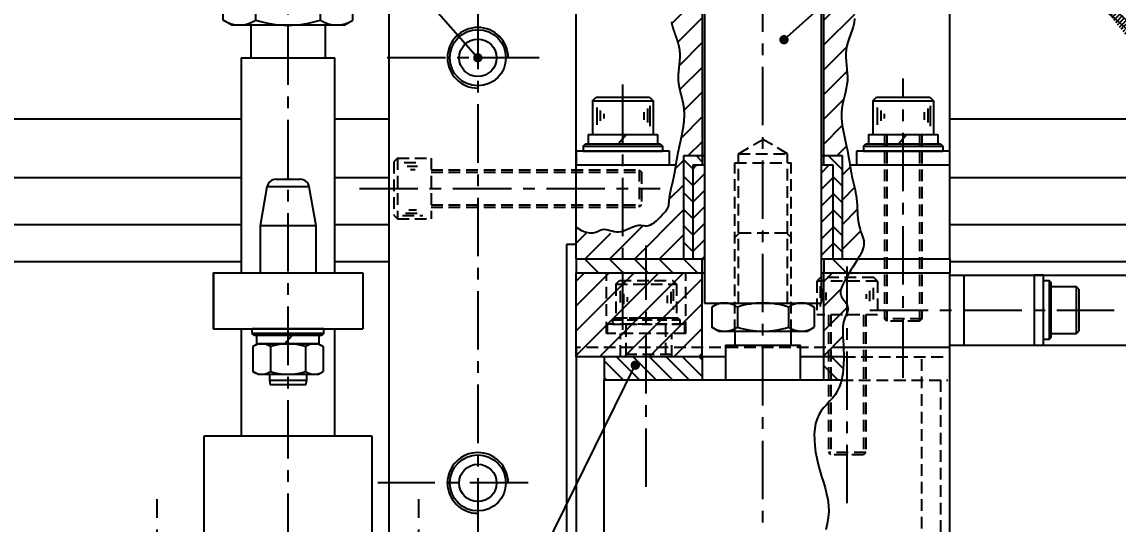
# Model space of a CAD drawing. Extents: x 0 to 2303, y 0 to 1485.
# Drawn here: x 219.6 to 454.1, y 689.4 to 796.9 of the extents above; entities that cross this region are included whole.
import ezdxf

# ---------------------------------------------------------------- set-up
doc = ezdxf.new("R2010")
doc.units = 0
doc.header["$LTSCALE"] = 10
doc.header["$MEASUREMENT"] = 0
doc.linetypes.add('CENTER', pattern=[2, 1.25, -0.25, 0.25, -0.25])
doc.linetypes.add('HIDDEN', pattern=[0.375, 0.25, -0.125])
doc.layers.get('0').update_dxf_attribs({"linetype": 'CONTINUOUS'})
doc.layers.get('DEFPOINTS').update_dxf_attribs({"linetype": 'CONTINUOUS'})
for name, color, linetype in [('CL', 1, 'CENTER'), ('CO', 3, 'CONTINUOUS'), ('CUPLA A SOLDAR', 5, 'CONTINUOUS'), ('FI', 1, 'CONTINUOUS'), ('OC', 1, 'HIDDEN'), ('POS', 3, 'CONTINUOUS'), ('RY', 5, 'CONTINUOUS')]:
    doc.layers.add(name, color=color, linetype=linetype)
doc.styles.add('ROMANS', font='ROMANS.SHX')
doc.dimstyles.new('2CON5', dxfattribs={"dimscale": 2.5, "dimtxt": 2.3, "dimasz": 2, "dimexe": 0.5, "dimexo": 0.0625, "dimgap": 0.5, "dimtad": 1, "dimdec": 4, "dimdsep": 46, "dimtxsty": 'ROMANS', "dimcen": -2, "dimclrt": 7, "dimadec": 0, "dimazin": 0, "dimtfac": 0.869565, "dimtdec": 4, "dimtmove": 0, "dimatfit": 3, "dimfxl": 1, "dimtolj": 1, "dimarcsym": 0})
pattern_1 = [(45, (-8760.4505, -950.874), (-2.6516504, 2.6516504), [])]

# ---------------------------------------------------------------- blocks, each defined once
blk = doc.blocks.new('08934L')
for p, q in [((-6.5, 6.5), (-7.51, 5.92)), ((-7.51, 5.92), (-7.51, 0.58)), ((-6.5, 6.5), (-3.75, 6.5)), ((-3.75, 6.5), (3.75, 6.5)), ((-3.75, 5.92), (-3.75, 0.58)), ((3.75, 6.5), (6.5, 6.5)), ((3.75, 5.92), (3.75, 0.58)), ((6.5, 6.5), (7.51, 5.92)), ((7.51, 5.92), (7.51, 0.58)), ((-6.5, 0), (-7.51, 0.58)), ((-6.5, 0), (-3.75, 0)), ((-3.75, 0), (3.75, 0)), ((3.75, 0), (6.5, 0)), ((6.5, 0), (7.51, 0.58))]:
    blk.add_line(p, q)
for centre, radius, start, end in [((-5.63, 3.18), 3.32, 55.6158, 124.3842), ((0, -5.92), 12.42, 72.412, 107.588), ((5.63, 3.18), 3.32, 55.6158, 124.3842), ((-5.63, 3.32), 3.32, 235.6158, 304.3842), ((0, 12.42), 12.42, 252.412, 287.588), ((5.63, 3.32), 3.32, 235.6158, 304.3842)]:
    blk.add_arc(centre, radius, start, end)
blk = doc.blocks.new('08125')
for p, q in [((-8.5, 1.1), (-8, 1.6)), ((-8.5, 1.1), (-8.5, 0)), ((-8.5, 0), (8.5, 0)), ((-8, 1.6), (8, 1.6)), ((8, 1.6), (8.5, 1.1)), ((8.5, 1.1), (8.5, 0))]:
    blk.add_line(p, q)
at = {"color": 1}
blk.add_line((-8.5, 1.1), (8.5, 1.1), dxfattribs=at)
blk = doc.blocks.new('08127')
for p, q in [((-7.4, 2), (7.4, 2)), ((-7.4, 2), (-7.4, 0)), ((-7.4, 0), (7.4, 0)), ((0.81, 2), (-0.9, 0)), ((7.4, 2), (7.4, 0))]:
    blk.add_line(p, q)
blk = doc.blocks.new('16934L')
for p, q in [((-12, 13), (-13.86, 11.93)), ((-13.86, 11.93), (-13.86, 1.07)), ((-12, 13), (-6.93, 13)), ((-6.93, 13), (6.93, 13)), ((-6.93, 11.93), (-6.93, 1.07)), ((6.93, 13), (12, 13)), ((6.93, 11.93), (6.93, 1.07)), ((12, 13), (13.86, 11.93)), ((13.86, 11.93), (13.86, 1.07)), ((-12, 0), (-13.86, 1.07)), ((-12, 0), (-6.93, 0)), ((-6.93, 0), (6.93, 0)), ((6.93, 0), (12, 0)), ((12, 0), (13.86, 1.07))]:
    blk.add_line(p, q)
for centre, radius, start, end in [((-10.39, 6.87), 6.13, 55.6158, 124.3842), ((0, -9.93), 22.93, 72.412, 107.588), ((10.39, 6.87), 6.13, 55.6158, 124.3842), ((-10.39, 6.13), 6.13, 235.6158, 304.3842), ((0, 22.93), 22.93, 252.412, 287.588), ((10.39, 6.13), 6.13, 235.6158, 304.3842)]:
    blk.add_arc(centre, radius, start, end)
blk = doc.blocks.new('08912L')
for p, q in [((-6.5, 7.2), (-5.7, 8)), ((-6.5, 7.2), (-6.5, 0)), ((-5.7, 8), (5.7, 8)), ((5.7, 8), (6.5, 7.2)), ((6.5, 7.2), (6.5, 0)), ((-6.5, 0), (6.5, 0))]:
    blk.add_line(p, q)
at = {"color": 1}
for p, q in [((-6.5, 7.2), (6.5, 7.2)), ((-5.56, 5.75), (-5.56, 2.02)), ((-4.81, 5.13), (-4.81, 2.89)), ((4.52, 4.76), (4.52, 3.14)), ((5.26, 5.51), (5.26, 2.52)), ((5.76, 6.13), (5.76, 1.78)), ((-4.07, 4.39), (-4.07, 3.39))]:
    blk.add_line(p, q, dxfattribs=at)
blk = doc.blocks.new('*D44')
at = {"layer": 'CO', "color": 0, "lineweight": -2}
for p, q in [((398.29, 859.26), (518.52, 859.26)), ((517.27, 658.26), (517.27, 854.26)), ((428.29, 653.26), (518.52, 653.26))]:
    blk.add_line(p, q, dxfattribs=at)
at = {"layer": 'CO', "color": 0}
for points in [[(516.44, 854.26), (518.1, 854.26), (517.27, 859.26)], [(516.44, 658.26), (518.1, 658.26), (517.27, 653.26)]]:
    blk.add_solid(points, dxfattribs=at)
at = {"layer": 'DEFPOINTS', "color": 0}
for p in [(398.13, 859.26), (517.27, 859.26), (428.13, 653.26)]:
    blk.add_point(p, dxfattribs=at)
at = {"layer": 'CO', "color": 7, "insert": (513.15, 756.26), "char_height": 5.75, "attachment_point": 5, "rotation": 90, "style": 'ROMANS'}
blk.add_mtext('\\A1;206', dxfattribs=at)
blk = doc.blocks.new('*D85')
at = {"layer": 'DEFPOINTS', "color": 0}
for p in [(398.29, 859.26), (503.13, 629.26), (554.33, 629.26)]:
    blk.add_point(p, dxfattribs=at)
at = {"layer": 'POS', "color": 0, "lineweight": -2}
for p, q in [((398.45, 859.26), (555.58, 859.26)), ((554.33, 854.26), (554.33, 634.26)), ((503.29, 629.26), (555.58, 629.26))]:
    blk.add_line(p, q, dxfattribs=at)
at = {"layer": 'POS', "color": 0}
for points in [[(553.5, 854.26), (555.16, 854.26), (554.33, 859.26)], [(553.5, 634.26), (555.16, 634.26), (554.33, 629.26)]]:
    blk.add_solid(points, dxfattribs=at)
at = {"layer": 'POS', "color": 7, "insert": (550.2, 744.26), "char_height": 5.75, "attachment_point": 5, "rotation": 90, "style": 'ROMANS'}
blk.add_mtext('\\A1;230', dxfattribs=at)

msp = doc.modelspace()

# ---------------------------------------------------------------- hatches: boundary and pattern name
at = {"layer": 'CUPLA A SOLDAR'}
h = msp.add_hatch(dxfattribs=at)
h.set_pattern_fill('ANSI31', color=256, scale=5, style=0)
h.set_pattern_definition([(45, (-11811.8587, -3890.2179), (-0.441941738, 0.441941738), [])])
edge = h.paths.add_edge_path(flags=0)
edge.add_line((482.53414, 745.65512), (481.53414, 753.65512))
edge.add_line((481.53414, 753.65512), (481.53414, 763.65512))
edge.add_arc((461.53414, 763.65512), 20, 0, 42.2685844)
edge.add_arc((276.53414, 595.5034), 270, 42.2685844, 49.235449)
edge.add_spline(control_points=[(452.83121, 800.00118), (452.73627, 800.08312), (452.64382, 800.16804), (452.55416, 800.25574), (452.46485, 800.34309), (452.37823, 800.43327), (452.29454, 800.52601), (452.12948, 800.70892), (451.97537, 800.90235), (451.83405, 801.10417)], knot_values=[0, 0, 0, 0, 0.000376239, 0.000376239, 0.000376239, 0.000751006, 0.000751006, 0.000751006, 0.001491177, 0.001491177, 0.001491177, 0.001491177], weights=[1, 1, 1, 1, 1, 1, 1, 1, 1, 1], degree=3, periodic=0)
edge.add_line((451.83405, 801.10417), (413.71716, 855.54093))
edge.add_arc((403.88734, 848.65801), 12, 35, 90)
edge.add_line((403.88734, 860.65801), (388.33414, 860.65801))
edge.add_line((388.33414, 860.65801), (388.33414, 859.25801))
edge.add_line((388.33414, 859.25801), (403.88734, 859.25801))
edge.add_arc((403.88734, 848.65801), 10.6, 35, 90, ccw=False)
edge.add_line((412.57035, 854.73792), (450.68733, 800.30123))
edge.add_spline(control_points=[(450.68733, 800.30123), (450.77595, 800.17446), (450.86869, 800.05048), (450.96518, 799.92958), (451.06129, 799.80916), (451.16121, 799.69168), (451.26465, 799.5775), (451.46866, 799.3523), (451.68697, 799.13928), (451.91712, 798.94087)], knot_values=[0, 0, 0, 0, 0.000464037, 0.000464037, 0.000464037, 0.000926256, 0.000926256, 0.000926256, 0.001839132, 0.001839132, 0.001839132, 0.001839132], weights=[1, 1, 1, 1, 1, 1, 1, 1, 1, 1], degree=3, periodic=0)
edge.add_arc((276.53414, 595.5034), 268.6, 42.2685844, 49.2354502, ccw=False)
edge.add_arc((461.53414, 763.65512), 18.6, 0, 42.2685844, ccw=False)
edge.add_line((480.13414, 763.65512), (480.13414, 753.56796))
edge.add_line((480.13414, 753.56796), (481.12325, 745.65512))
edge.add_line((481.12325, 745.65512), (482.53414, 745.65512))
at = {"layer": 'RY'}
h = msp.add_hatch(dxfattribs=at)
h.set_pattern_fill('ANSI31', color=256, scale=30, style=0)
h.set_pattern_definition(pattern_1)
h.paths.add_polyline_path([(360.23751, 787.44944), (360.20339, 787.1343), (360.19218, 787.02931), (360.18111, 786.92434), (360.17024, 786.81942), (360.15961, 786.71453), (360.14927, 786.6097), (360.13925, 786.50493), (360.12959, 786.40021), (360.12036, 786.29556), (360.11158, 786.19099), (360.1033, 786.08649), (360.09557, 785.98207), (360.08842, 785.87775), (360.08191, 785.77352), (360.07608, 785.66938), (360.07097, 785.56536), (360.06662, 785.46144), (360.06307, 785.35764), (360.06038, 785.25397), (360.05859, 785.15042), (360.05773, 785.047), (360.05784, 784.94372), (360.05894, 784.84058), (360.06108, 784.73757), (360.06427, 784.63471), (360.06855, 784.53199), (360.07394, 784.42942), (360.08048, 784.32699), (360.08819, 784.22472), (360.09704, 784.12258), (360.10702, 784.02057), (360.11808, 783.91867), (360.13022, 783.81688), (360.14339, 783.71518), (360.15757, 783.61356), (360.17273, 783.51201), (360.18884, 783.41052), (360.20587, 783.30907), (360.22378, 783.20765), (360.24251, 783.10624), (360.26203, 783.00483), (360.28229, 782.9034), (360.30327, 782.80194), (360.3249, 782.70043), (360.34716, 782.59886), (360.37, 782.49721), (360.39337, 782.39547), (360.41725, 782.29362), (360.44158, 782.19165), (360.46632, 782.08954), (360.49143, 781.98728), (360.51687, 781.88485), (360.5426, 781.78224), (360.56858, 781.67944), (360.59476, 781.57642), (360.62111, 781.47317), (360.80241, 780.76419), (360.95538, 780.13071), (361.09303, 779.48674), (361.19805, 778.87956), (361.27249, 778.30789), (361.32044, 777.71736), (361.33766, 777.11664), (361.32437, 776.49188), (361.28279, 775.85408), (361.21628, 775.20514), (361.13695, 774.61207), (361.05543, 774.08594), (360.96445, 773.56001), (360.86595, 773.03634), (360.76192, 772.51724), (360.65452, 772.00574), (360.5466, 771.50811), (360.45216, 771.08075), (360.38917, 770.79728), (360.30839, 770.43344), (360.28192, 770.31378), (360.25573, 770.19497), (360.22983, 770.07704), (360.20427, 769.96001), (360.17904, 769.84391), (360.15419, 769.72875), (360.12973, 769.61456), (360.10568, 769.50135), (360.08207, 769.38916), (360.05892, 769.278), (360.03622, 769.16786), (360.01397, 769.05874), (359.99217, 768.95063), (359.97081, 768.84352), (359.94988, 768.73741), (359.92938, 768.63229), (359.90931, 768.52815), (359.88965, 768.42499), (359.87041, 768.32278), (359.85156, 768.22152), (359.8331, 768.12119), (359.815, 768.02178), (359.79728, 767.92327), (359.7799, 767.82564), (359.76285, 767.72889), (359.74614, 767.633), (359.72973, 767.53795), (359.71363, 767.44372), (359.69782, 767.35031), (359.68229, 767.2577), (359.66703, 767.16588), (359.65201, 767.07482), (359.63725, 766.98452), (359.62271, 766.89497), (359.60839, 766.80613), (359.59428, 766.71801), (359.58037, 766.63059), (359.56663, 766.54385), (359.55307, 766.45778), (359.53967, 766.37236), (359.52642, 766.28758), (359.51331, 766.20342), (359.46197, 765.87274), (359.36938, 765.27626), (359.25778, 764.59883), (359.1464, 763.9965), (359.03091, 763.44726), (358.91026, 762.92896), (358.80828, 762.51166), (358.72899, 762.19121), (358.71142, 762.12019), (358.69386, 762.04908), (358.6763, 761.97788), (358.65876, 761.90656), (358.64126, 761.83514), (358.62379, 761.76359), (358.60637, 761.6919), (358.58902, 761.62007), (358.57173, 761.54808), (358.55453, 761.47592), (358.53741, 761.40359), (358.5204, 761.33107), (358.50349, 761.25836), (358.48671, 761.18544), (358.47006, 761.1123), (358.45355, 761.03894), (358.43719, 760.96534), (358.42099, 760.8915), (358.40496, 760.81739), (358.38912, 760.74302), (358.37346, 760.66838), (358.35801, 760.59344), (358.34277, 760.51821), (358.32775, 760.44267), (358.31296, 760.36682), (358.29842, 760.29064), (358.28412, 760.21411), (358.27009, 760.13725), (358.25633, 760.06002), (358.24286, 759.98243), (358.22967, 759.90446), (358.21679, 759.8261), (358.20422, 759.74734), (358.19198, 759.66818), (358.18006, 759.5886), (358.16847, 759.5086), (358.15722, 759.42817), (358.14632, 759.34731), (358.13576, 759.266), (358.12556, 759.18425), (358.11572, 759.10205), (358.10623, 759.01939), (358.0971, 758.93628), (358.0883, 758.85272), (358.07982, 758.76873), (358.07165, 758.6843), (358.06377, 758.59946), (358.05616, 758.51421), (358.04881, 758.42854), (358.04172, 758.34249), (358.03484, 758.25605), (358.02818, 758.16923), (358.0217, 758.08205), (358.0154, 757.99452), (358.00924, 757.90665), (358.00321, 757.81845), (357.97964, 757.46615), (357.74823, 757.03567), (357.38921, 756.53829), (356.77286, 755.80343), (355.97407, 754.95607), (355.09083, 754.15241), (354.22702, 753.55308), (353.50089, 753.30587), (352.87517, 753.30847), (352.28478, 753.38843), (351.93649, 753.42342), (351.5689, 753.42571), (351.17319, 753.37336), (350.74316, 753.25155), (350.28296, 753.07395), (349.79933, 752.86137), (348.93158, 752.46807), (348.13414, 752.16875), (348.13414, 746.25801), (361.13414, 746.25801), (361.13414, 768.25801), (365.13414, 768.25801), (365.13414, 811.25801), (361.13414, 811.25801), (361.13414, 833.25801), (360.63414, 833.25801), (360.63414, 836.25802), (354.27573, 836.25802), (354.14785, 835.28423), (354.048, 834.43775), (353.97278, 833.70376), (353.91881, 833.0674), (353.8827, 832.51385), (353.86104, 832.02827), (353.85045, 831.59583), (353.84754, 831.20168), (353.84945, 830.83305), (353.85542, 830.48539), (353.86527, 830.15621), (353.87877, 829.84299), (353.89571, 829.54326), (353.91589, 829.2545), (353.9391, 828.97424), (353.96513, 828.69996), (353.99378, 828.42959), (354.02492, 828.16268), (354.05844, 827.89921), (354.0942, 827.63915), (354.13209, 827.38247), (354.172, 827.12914), (354.2138, 826.87913), (354.25738, 826.63242), (354.30261, 826.38897), (354.34938, 826.14876), (354.39757, 825.91175), (354.44705, 825.67793), (354.49772, 825.44726), (354.54944, 825.21971), (354.60211, 824.99526), (354.6556, 824.77387), (354.70979, 824.55552), (354.76456, 824.34018), (354.8198, 824.12782), (354.87539, 823.91842), (354.9312, 823.71193), (354.98712, 823.50834), (355.04302, 823.30762), (355.0988, 823.10973), (355.15432, 822.91466), (355.20948, 822.72236), (355.26415, 822.53282), (355.31821, 822.346), (355.5155, 821.66488), (355.7018, 821.0002), (355.8655, 820.37025), (356.00085, 819.77522), (356.10974, 819.20413), (356.20109, 818.6037), (356.26779, 817.97469), (356.30613, 817.3858), (356.32361, 816.83377), (356.32777, 816.32938), (356.32574, 815.59966), (356.32569, 815.5628), (356.32573, 815.46302), (356.32603, 815.36369), (356.32664, 815.26474), (356.32761, 815.16614), (356.329, 815.06783), (356.33089, 814.96977), (356.33332, 814.87191), (356.33637, 814.7742), (356.34008, 814.67659), (356.34451, 814.57904), (356.34974, 814.4815), (356.35581, 814.38392), (356.36279, 814.28624), (356.37074, 814.18844), (356.37972, 814.09044), (356.38979, 813.99222), (356.401, 813.89372), (356.41342, 813.79489), (356.42709, 813.6957), (356.44205, 813.5961), (356.45834, 813.49606), (356.476, 813.39554), (356.49507, 813.2945), (356.5156, 813.1929), (356.53761, 813.09071), (356.56115, 812.98789), (356.58619, 812.88444), (356.61269, 812.78036), (356.64061, 812.67564), (356.66991, 812.57029), (356.70057, 812.46432), (356.73254, 812.35771), (356.76578, 812.25047), (356.80026, 812.1426), (356.83593, 812.03411), (356.87272, 811.92501), (356.91058, 811.81531), (356.94945, 811.70503), (356.98928, 811.59416), (357.03001, 811.48272), (357.07159, 811.37072), (357.11396, 811.25817), (357.15706, 811.14508), (357.20083, 811.03147), (357.24523, 810.91733), (357.29018, 810.80268), (357.33565, 810.68753), (357.38157, 810.5719), (357.42788, 810.45578), (357.47453, 810.33919), (357.52146, 810.22215), (357.77201, 809.59791), (358.00529, 809.00262), (358.22932, 808.40118), (358.4398, 807.78747), (358.62852, 807.16574), (358.78768, 806.53968), (358.91099, 805.90879), (358.99206, 805.28417), (359.0323, 804.64913), (359.03525, 804.01664), (359.00744, 803.38394), (358.95607, 802.7559), (358.89417, 802.1878), (358.83483, 801.70533), (358.78928, 801.35512), (358.77302, 801.2308), (358.72449, 800.85932), (358.70857, 800.73602), (358.69289, 800.61299), (358.67748, 800.49025), (358.66242, 800.3678), (358.64775, 800.24566), (358.63353, 800.12383), (358.61982, 800.00232), (358.60668, 799.88114), (358.59416, 799.7603), (358.58231, 799.63982), (358.57119, 799.51968), (358.56087, 799.39992), (358.55139, 799.28053), (358.54281, 799.16153), (358.53519, 799.04292), (358.52859, 798.92472), (358.52306, 798.80693), (358.51865, 798.68956), (358.51543, 798.57262), (358.51344, 798.45612), (358.51273, 798.34006), (358.51334, 798.22446), (358.51531, 798.10931), (358.51867, 797.99463), (358.52346, 797.88041), (358.52972, 797.76667), (358.53749, 797.65341), (358.5468, 797.54063), (358.55762, 797.42833), (358.56993, 797.3165), (358.58369, 797.20514), (358.59887, 797.09423), (358.61543, 796.98377), (358.63335, 796.87375), (358.65259, 796.76416), (358.67312, 796.655), (358.69489, 796.54626), (358.71785, 796.43792), (358.74195, 796.32997), (358.76713, 796.22241), (358.79336, 796.11522), (358.82058, 796.00839), (358.84873, 795.90191), (358.87778, 795.79577), (358.90767, 795.68996), (358.93834, 795.58446), (358.96976, 795.47928), (359.00186, 795.37439), (359.03461, 795.26979), (359.06794, 795.16546), (359.10181, 795.0614), (359.13618, 794.95759), (359.17098, 794.85402), (359.20617, 794.75069), (359.2417, 794.64757), (359.27752, 794.54467), (359.31358, 794.44197), (359.34983, 794.33945), (359.38622, 794.23712), (359.4227, 794.13495), (359.45922, 794.03294), (359.67434, 793.43267), (359.87724, 792.84022), (360.06079, 792.2445), (360.21351, 791.6451), (360.32514, 791.0414), (360.38903, 790.43463), (360.40939, 789.81946), (360.39494, 789.24486), (360.36294, 788.72634), (360.31789, 788.21271), (360.2706, 787.75487)])
h.paths.add_polyline_path([(391.13414, 768.25801), (395.13414, 768.25801), (395.13414, 746.25801), (398.48076, 746.25801), (398.53361, 746.345), (398.85167, 746.89401), (399.12613, 747.40813), (399.35381, 747.89348), (399.53154, 748.35622), (399.65615, 748.80246), (399.72444, 749.23834), (399.73326, 749.66999), (399.68203, 750.1034), (399.58064, 750.54387), (399.4416, 750.99657), (399.27742, 751.46665), (398.97116, 752.3199), (398.75906, 753.0328), (398.61935, 753.62401), (398.51362, 754.25598), (398.43736, 754.92183), (398.38268, 755.61224), (398.34169, 756.31791), (398.30646, 757.02952), (398.26912, 757.73777), (398.22174, 758.43335), (398.15645, 759.10696), (398.0675, 759.75169), (397.9579, 760.37031), (397.83281, 760.96797), (397.69741, 761.54985), (397.55685, 762.1211), (397.31932, 763.07745), (397.15601, 763.82276), (397.0447, 764.40356), (396.94285, 765.00186), (396.84441, 765.62516), (396.74331, 766.28092), (396.6335, 766.97662), (396.5089, 767.71974), (396.36346, 768.51776), (396.19111, 769.37814), (395.98933, 770.30463), (395.76974, 771.28598), (395.54751, 772.30719), (395.33779, 773.35329), (395.15575, 774.40928), (395.01654, 775.46016), (394.93534, 776.49096), (394.9273, 777.48669), (395.0015, 778.43612), (395.14267, 779.34318), (395.32946, 780.21552), (395.54052, 781.06083), (395.75448, 781.8868), (395.95001, 782.70109), (396.10574, 783.5114), (396.20033, 784.32539), (396.21971, 785.149), (396.179, 785.98113), (396.10059, 786.81894), (396.00688, 787.6596), (395.9203, 788.50025), (395.86322, 789.33807), (395.85807, 790.1702), (395.92723, 790.99381), (396.08512, 791.80744), (396.31412, 792.61523), (396.58862, 793.42268), (396.88301, 794.23533), (397.17169, 795.05869), (397.42904, 795.89828), (397.62945, 796.75962), (397.74731, 797.64823), (397.76608, 798.56793), (397.70551, 799.51577), (397.59442, 800.48711), (397.46162, 801.4773), (397.33593, 802.4817), (397.24617, 803.49567), (397.22116, 804.51455), (397.28972, 805.53371), (397.47105, 806.54842), (397.74596, 807.55361), (398.08563, 808.54417), (398.46125, 809.51494), (398.84401, 810.46079), (399.2051, 811.37659), (399.51571, 812.25719), (399.74703, 813.09746), (399.88017, 813.89721), (399.93597, 814.676), (399.94518, 815.45835), (399.93857, 816.26875), (399.9469, 817.13172), (400.00092, 818.07178), (400.1314, 819.11342), (400.36908, 820.28116), (400.72946, 821.59786), (401.16682, 823.07977), (401.62018, 824.74147), (402.02856, 826.59758), (402.33097, 828.66269), (402.46643, 830.9514), (402.37396, 833.47831), (401.99255, 836.25802), (395.63414, 836.25802), (395.63414, 834.75802), (395.63414, 833.25801), (395.13414, 833.25801), (395.13414, 811.25801), (391.13414, 811.25801)])
h = msp.add_hatch(dxfattribs=at)
h.set_pattern_fill('ANSI31', color=256, scale=20, style=0)
h.set_pattern_definition([(45, (11332.0533, -11331.4558), (-1.76776695, 1.76776695), [])])
h.paths.add_polyline_path([(390.63414, 813.25801), (393.13414, 813.25801), (393.13414, 833.25801), (390.63414, 833.25801)])
h.paths.add_polyline_path([(365.63414, 833.25801), (363.13414, 833.25801), (363.13414, 813.25801), (365.63414, 813.25801)])
h.paths.add_polyline_path([(393.13414, 766.25801), (390.63414, 766.25801), (390.63414, 746.25801), (393.13414, 746.25801)])
h.paths.add_polyline_path([(363.13414, 746.25801), (365.63414, 746.25801), (365.63414, 766.25801), (363.13414, 766.25801)])
h = msp.add_hatch(dxfattribs=at)
h.set_pattern_fill('ANSI31', color=256, scale=20, angle=90, style=0)
h.set_pattern_definition([(135, (10439.8476, -10785.557), (-1.76776695, -1.76776695), [])])
h.paths.add_polyline_path([(363.13414, 766.25801), (365.13414, 766.25801), (365.13414, 768.25801), (361.13414, 768.25801), (361.13414, 746.25801), (363.13414, 746.25801)])
h.paths.add_polyline_path([(395.13414, 757.25801), (393.13414, 757.25801), (393.13414, 746.25801), (395.13414, 746.25801)])
h.paths.add_polyline_path([(395.13414, 757.25801), (395.13414, 758.00801), (393.13414, 758.00801), (393.13414, 757.25801)])
h.paths.add_polyline_path([(395.13414, 761.25801), (393.13414, 761.25801), (393.13414, 758.00801), (395.13414, 758.00801)])
h.paths.add_polyline_path([(395.13414, 764.50801), (393.13414, 764.50801), (393.13414, 761.25801), (395.13414, 761.25801)])
h.paths.add_polyline_path([(393.13414, 765.25801), (393.13414, 764.50801), (395.13414, 764.50801), (395.13414, 765.25801)])
h.paths.add_polyline_path([(395.13414, 768.25801), (391.13414, 768.25801), (391.13414, 766.25801), (393.13414, 766.25801), (393.13414, 765.25801), (395.13414, 765.25801)])
h = msp.add_hatch(dxfattribs=at)
h.set_pattern_fill('ANSI31', color=256, scale=30, style=0)
h.set_pattern_definition(pattern_1)
h.paths.add_polyline_path([(338.13414, 746.25801), (348.13414, 746.25801), (348.13414, 752.18173), (347.76543, 752.07724), (343.12858, 751.37669), (338.13414, 752.32227)])
h = msp.add_hatch(dxfattribs=at)
h.set_pattern_fill('ANSI31', color=256, scale=30, angle=90, style=0)
h.set_pattern_definition([(135, (-8760.4505, -950.874), (-2.6516504, -2.6516504), [])])
h.paths.add_polyline_path([(396.62091, 743.25801), (396.93645, 743.77064), (397.36369, 744.45492), (397.78116, 745.12123), (398.17513, 745.75497), (398.48076, 746.25801), (391.13414, 746.25801), (391.13414, 743.25801)])
h.paths.add_polyline_path([(365.13414, 743.25801), (365.13414, 746.25801), (353.13414, 746.25801), (353.13414, 743.25801)])
h.paths.add_polyline_path([(348.13414, 746.25801), (348.13414, 743.25801), (353.13414, 743.25801), (353.13414, 746.25801)])
h.paths.add_polyline_path([(348.13414, 743.25801), (348.13414, 746.25801), (338.13414, 746.25801), (338.13414, 743.25801)])
h = msp.add_hatch(dxfattribs=at)
h.set_pattern_fill('ANSI31', color=256, scale=30, style=0)
h.set_pattern_definition([(45, (-8237.8642, -950.874), (-2.6516504, 2.6516504), [])])
h.paths.add_polyline_path([(365.13414, 743.25801), (338.13414, 743.25801), (338.13414, 725.25801), (365.13414, 725.25801)])
h.paths.add_polyline_path([(394.71449, 738.95519), (394.7294, 739.29276), (394.80079, 739.67154), (394.93405, 740.10099), (395.13458, 740.59058), (395.40458, 741.14577), (395.73351, 741.75596), (396.10762, 742.40657), (396.61812, 743.25801), (391.13414, 743.25801), (391.13414, 725.25801), (395.39869, 725.25801), (395.39722, 725.82378), (395.37181, 726.81199), (395.33268, 727.75871), (395.28893, 728.66005), (395.24962, 729.51214), (395.22383, 730.31108), (395.22064, 731.05301), (395.24913, 731.73403), (395.31838, 732.35027), (395.43339, 732.89987), (395.5829, 733.38916), (395.75158, 733.8265), (395.92409, 734.22024), (396.0851, 734.57874), (396.21927, 734.91037), (396.31128, 735.22347), (396.34578, 735.5264), (396.31213, 735.82605), (396.21844, 736.12335), (396.07749, 736.41776), (395.90209, 736.70875), (395.70501, 736.99577), (395.49907, 737.27828), (395.16443, 737.73786), (394.95467, 738.09504), (394.83252, 738.36579), (394.75066, 738.64936)])
h = msp.add_hatch(dxfattribs=at)
h.set_pattern_fill('ANSI31', color=256, scale=20, angle=90, style=0)
h.set_pattern_definition([(135, (-8760.4505, -950.8742), (-1.76776695, -1.76776695), [])])
h.paths.add_polyline_path([(353.13414, 725.25801), (344.13414, 725.25801), (344.13414, 720.25801), (353.13414, 720.25801)])
h.paths.add_polyline_path([(365.13414, 720.25801), (365.13414, 725.25801), (353.13414, 725.25801), (353.13414, 720.25801)])
h.paths.add_polyline_path([(391.13414, 725.25801), (391.13414, 720.25801), (394.91108, 720.25801), (395.00611, 720.63959), (395.18287, 721.65827), (395.30153, 722.70159), (395.37093, 723.75399), (395.39988, 724.7999), (395.39869, 725.25801)])

# ---------------------------------------------------------------- linework, layer by layer
for p, q in [((365.63414, 855.75801), (365.63414, 736.75801)), ((390.63414, 736.75801), (390.63414, 855.75801)), ((298.13414, 682.35801), (298.13414, 816.25802)), ((338.13414, 766.25801), (338.13414, 812.52982)), ((365.13414, 813.25801), (365.13414, 766.25801)), ((391.13414, 766.25801), (391.13414, 813.25801)), ((418.13414, 766.25801), (418.13414, 812.52982)), ((268.53414, 796.25802), (268.53414, 789.25801)), ((284.53414, 789.25801), (284.53414, 796.25802)), ((266.53414, 789.25801), (266.53414, 743.25801)), ((266.53414, 789.25801), (276.53414, 789.25801)), ((276.53414, 789.25801), (286.53414, 789.25801)), ((286.53414, 743.25801), (286.53414, 789.25801)), ((338.13414, 769.25801), (338.13414, 766.25801)), ((351.78905, 769.25801), (338.13414, 769.25801)), ((358.13414, 769.25801), (351.78905, 769.25801)), ((358.13414, 766.25801), (358.13414, 769.25801)), ((398.13414, 769.25801), (398.13414, 766.25801)), ((411.78905, 769.25801), (398.13414, 769.25801)), ((418.13414, 769.25801), (411.78905, 769.25801)), ((418.13414, 766.25801), (418.13414, 769.25801)), ((361.13414, 768.25801), (361.13414, 746.25801)), ((365.63414, 768.25801), (361.13414, 768.25801)), ((395.13414, 768.25801), (390.63414, 768.25801)), ((395.13414, 746.25801), (395.13414, 768.25801)), ((338.13414, 746.25801), (338.13414, 766.25801)), ((359.52144, 766.25801), (338.13414, 766.25801)), ((363.13414, 766.25801), (363.13414, 746.25801)), ((365.63414, 766.25801), (363.13414, 766.25801)), ((365.63414, 766.25801), (365.63414, 746.25801)), ((390.63414, 746.25801), (390.63414, 766.25801)), ((393.13414, 766.25801), (390.63414, 766.25801)), ((393.13414, 746.25801), (393.13414, 766.25801)), ((418.13414, 766.25801), (396.74685, 766.25801)), ((418.13414, 746.25801), (418.13414, 766.25801)), ((273.97561, 763.25802), (276.53414, 763.25802)), ((276.53414, 763.25802), (279.09267, 763.25802)), ((272.00599, 761.60531), (270.53414, 753.25801)), ((276.53414, 761.60531), (272.00599, 761.60531)), ((281.06228, 761.60531), (276.53414, 761.60531)), ((282.53414, 753.25801), (281.06228, 761.60531)), ((270.53414, 753.25801), (270.53414, 743.25801)), ((276.53414, 753.25801), (270.53414, 753.25801)), ((282.53414, 753.25801), (276.53414, 753.25801)), ((282.53414, 743.25801), (282.53414, 753.25801)), ((338.13414, 749.25801), (336.13414, 749.25801)), ((336.13414, 749.25801), (336.13414, 653.25801)), ((338.13414, 746.25801), (338.13414, 743.25801)), ((338.13414, 746.25801), (365.63414, 746.25801)), ((365.13414, 743.25801), (365.13414, 746.25801)), ((390.63414, 746.25801), (418.13414, 746.25801)), ((391.13414, 746.25801), (391.13414, 743.25801)), ((418.13414, 746.25801), (418.13414, 743.25801)), ((260.53414, 743.25801), (260.53414, 731.25801)), ((260.53414, 743.25801), (260.55753, 743.25801)), ((260.55753, 743.25801), (260.55753, 731.25801)), ((260.55753, 743.25801), (266.54876, 743.25801)), ((266.54876, 743.25801), (286.51952, 743.25801)), ((286.51952, 743.25801), (292.51075, 743.25801)), ((292.51075, 743.25801), (292.51075, 731.25801)), ((292.51075, 743.25801), (292.53414, 743.25801)), ((292.53414, 743.25801), (292.53414, 731.25801)), ((338.13414, 743.25801), (365.63414, 743.25801)), ((338.13414, 725.25801), (338.13414, 743.25801)), ((365.13414, 725.25801), (365.13414, 743.25801)), ((390.63414, 743.25801), (418.13414, 743.25801)), ((391.13414, 725.25801), (391.13414, 743.25801)), ((418.13414, 727.25801), (418.13414, 743.25801)), ((418.13414, 742.75801), (421.13414, 742.75801)), ((421.13414, 742.75801), (421.13414, 727.75801)), ((421.13414, 742.75801), (436.13414, 742.75801)), ((436.13414, 742.75801), (436.13414, 727.75801)), ((436.13414, 742.75801), (492.59906, 742.75801)), ((438.13414, 742.75801), (436.13414, 742.75801)), ((438.13414, 727.75801), (438.13414, 742.75801)), ((439.43414, 741.50801), (438.13414, 741.50801)), ((439.73414, 741.20801), (439.43414, 741.50801)), ((439.73414, 741.20801), (439.73414, 729.30801)), ((445.23414, 740.25801), (439.73414, 740.25801)), ((445.73414, 739.75801), (445.23414, 740.25801)), ((445.73414, 739.75801), (445.73414, 730.75801)), ((365.63414, 736.75801), (390.63414, 736.75801)), ((368.63414, 736.75801), (367.16449, 735.9095)), ((368.63414, 736.75801), (372.64931, 736.75801)), ((372.64931, 736.75801), (383.61897, 736.75801)), ((383.61897, 736.75801), (387.63414, 736.75801)), ((387.63414, 736.75801), (389.1038, 735.9095)), ((367.16449, 735.9095), (367.16449, 731.60652)), ((372.64931, 735.9095), (372.64931, 731.60652)), ((383.61897, 735.9095), (383.61897, 731.60652)), ((389.1038, 735.9095), (389.1038, 731.60652)), ((260.53414, 731.25801), (260.55753, 731.25801)), ((260.55753, 731.25801), (266.54876, 731.25801)), ((266.53414, 731.25801), (266.53414, 708.25802)), ((266.54876, 731.25801), (286.51952, 731.25801)), ((286.51952, 731.25801), (292.51075, 731.25801)), ((286.53414, 708.25802), (286.53414, 731.25801)), ((292.51075, 731.25801), (292.53414, 731.25801)), ((368.63414, 730.75801), (367.16449, 731.60652)), ((368.63414, 730.75801), (372.64931, 730.75801)), ((372.13414, 730.75801), (372.13414, 727.75801)), ((372.64931, 730.75801), (383.61897, 730.75801)), ((383.61897, 730.75801), (387.63414, 730.75801)), ((384.13414, 727.75801), (384.13414, 730.75801)), ((387.63414, 730.75801), (389.1038, 731.60652)), ((439.73414, 730.25801), (445.23414, 730.25801)), ((445.23414, 730.25801), (445.73414, 730.75801)), ((338.13414, 727.25801), (338.13414, 653.25801)), ((370.13414, 727.75801), (370.13414, 720.25801)), ((370.13414, 727.75801), (386.13414, 727.75801)), ((386.13414, 720.25801), (386.13414, 727.75801)), ((418.13414, 727.25801), (395.35337, 727.25801)), ((418.13414, 727.75801), (421.13414, 727.75801)), ((418.13414, 653.25801), (418.13414, 727.25801)), ((421.13414, 727.75801), (436.13414, 727.75801)), ((436.13414, 727.75801), (492.59906, 727.75801)), ((436.13414, 727.75801), (438.13414, 727.75801)), ((438.13414, 729.00801), (439.43414, 729.00801)), ((439.43414, 729.00801), (439.73414, 729.30801)), ((370.13414, 725.25801), (338.13414, 725.25801)), ((344.13414, 725.25801), (344.13414, 720.25801)), ((365.13414, 725.25801), (365.13414, 720.25801)), ((395.39869, 725.25801), (386.13414, 725.25801)), ((391.13414, 720.25801), (391.13414, 725.25801)), ((272.53414, 721.51801), (272.53414, 720.25801)), ((272.53414, 720.25801), (272.71047, 719.25802)), ((272.53414, 720.25801), (280.53414, 720.25801)), ((272.53414, 720.25801), (272.71047, 719.25802)), ((280.35782, 719.25802), (280.53414, 720.25801)), ((280.35782, 719.25802), (280.53414, 720.25801)), ((280.53414, 720.25801), (280.53414, 721.51801)), ((344.13414, 669.75801), (344.13414, 720.25801)), ((394.91108, 720.25801), (344.13414, 720.25801)), ((280.35782, 719.25802), (272.71047, 719.25802)), ((280.35782, 719.25802), (272.71047, 719.25802)), ((258.53414, 708.25802), (258.53414, 673.25801)), ((294.53414, 708.25802), (258.53414, 708.25802)), ((294.53414, 673.25801), (294.53414, 708.25802))]:
    msp.add_line(p, q)
for centre, radius in [((317.13414, 789.25801), 6), ((317.13414, 789.25801), 4), ((317.13414, 698.25801), 6), ((317.13414, 698.25801), 4)]:
    msp.add_circle(centre, radius)
for centre, radius, start, end in [((273.97561, 761.25801), 2, 90, 170), ((279.09267, 761.25801), 2, 10, 90), ((369.9069, 731.90195), 4.85606, 55.6157525, 124.3842475), ((378.13414, 718.60652), 18.15149, 72.4120462, 107.5879538), ((386.36138, 731.90195), 4.85606, 55.6157525, 124.3842475), ((369.9069, 735.61407), 4.85606, 235.6157525, 304.3842475), ((378.13414, 748.9095), 18.15149, 252.4120462, 287.5879538), ((386.36138, 735.61407), 4.85606, 235.6157525, 304.3842475)]:
    msp.add_arc(centre, radius, start, end)
at = {"layer": 'CL'}
for p, q in [((378.13414, 554.80085), (378.13414, 886.82394)), ((276.53414, 643.48982), (276.53414, 867.31869)), ((317.13414, 799.29801), (317.13414, 642.04524)), ((330.22278, 789.25801), (295.21334, 789.25801)), ((348.13414, 731.04416), (348.13414, 784.86015)), ((408.13414, 720.72218), (408.13414, 784.86015)), ((291.80332, 761.25801), (356.11897, 761.25801)), ((353.13414, 697.42312), (353.13414, 749.04709)), ((396.13414, 693.91695), (396.13414, 744.58719)), ((400.97884, 735.25801), (453.24676, 735.25801)), ((327.89806, 698.25801), (295.72091, 698.25801)), ((248.53414, 630.75893), (248.53414, 694.75244)), ((304.53414, 630.75893), (304.53414, 694.75244))]:
    msp.add_line(p, q, dxfattribs=at)
at = {"layer": 'CUPLA A SOLDAR'}
for p, q in [((204.33413, 776.16561), (266.53414, 776.16561)), ((286.53414, 776.16561), (298.13414, 776.16561)), ((418.13414, 776.16561), (475.29814, 776.16561)), ((204.33413, 763.65512), (266.53414, 763.65512)), ((286.53414, 763.65512), (298.13414, 763.65512)), ((418.13414, 763.65512), (480.13414, 763.65512)), ((207.83413, 753.56796), (266.53414, 753.56796)), ((286.53414, 753.56796), (298.13414, 753.56796)), ((418.13414, 753.56796), (467.17695, 753.56796)), ((207.83413, 745.65512), (266.53414, 745.65512)), ((286.53414, 745.65512), (298.13414, 745.65512)), ((418.13414, 745.65512), (467.03414, 745.65512))]:
    msp.add_line(p, q, dxfattribs=at)
for radius, end in [(270, 49.235449), (268.6, 49.2354501)]:
    msp.add_arc((276.53414, 595.5034), radius, 42.2685844, end, dxfattribs=at)
at = {"layer": 'FI'}
for p, q in [((439.43414, 729.00801), (439.43414, 741.50801)), ((445.23414, 730.25801), (445.23414, 740.25801)), ((272.53414, 720.25801), (280.53414, 720.25801))]:
    msp.add_line(p, q, dxfattribs=at)
for points in [[(397.74731, 797.64823), (397.62945, 796.75962), (397.42904, 795.89828), (397.17169, 795.05869), (396.88301, 794.23533), (396.58862, 793.42268), (396.31412, 792.61523), (396.08512, 791.80744), (395.92723, 790.99381), (395.85807, 790.1702), (395.86322, 789.33807), (395.9203, 788.50025), (396.00688, 787.6596), (396.10059, 786.81894), (396.179, 785.98113), (396.21971, 785.149), (396.20033, 784.32539), (396.10574, 783.5114), (395.95001, 782.70109), (395.75448, 781.8868), (395.54052, 781.06083), (395.32946, 780.21552), (395.14267, 779.34318), (395.0015, 778.43612), (394.9273, 777.48669), (394.93534, 776.49096), (395.01654, 775.46016), (395.15575, 774.40928), (395.33779, 773.35329), (395.54751, 772.30719), (395.76974, 771.28598), (395.98933, 770.30463), (396.19111, 769.37814), (396.36346, 768.51776), (396.5089, 767.71974), (396.6335, 766.97662), (396.74331, 766.28092), (396.84441, 765.62516), (396.94285, 765.00186), (397.0447, 764.40356), (397.15601, 763.82276), (397.28099, 763.25239), (397.41632, 762.68689), (397.55685, 762.1211), (397.69741, 761.54985), (397.83281, 760.96797), (397.9579, 760.37031), (398.0675, 759.75169), (398.15645, 759.10696), (398.22174, 758.43335), (398.26912, 757.73777), (398.30646, 757.02952), (398.34169, 756.31791), (398.38268, 755.61224), (398.43736, 754.92183), (398.51362, 754.25598), (398.61935, 753.62401), (398.75906, 753.0328), (398.92365, 752.47961), (399.1006, 751.95928), (399.27742, 751.46665), (399.4416, 750.99657), (399.58064, 750.54387), (399.68203, 750.1034), (399.73326, 749.66999), (399.72444, 749.23834), (399.65615, 748.80246), (399.53154, 748.35622), (399.35381, 747.89348), (399.12613, 747.40813), (398.85167, 746.89401), (398.53361, 746.345), (398.17513, 745.75497), (397.78116, 745.12123), (397.36369, 744.45492), (396.93645, 743.77064), (396.51318, 743.083), (396.10762, 742.40657), (395.73351, 741.75596), (395.40458, 741.14577), (395.13458, 740.59058), (394.93405, 740.10099), (394.80079, 739.67154), (394.7294, 739.29276), (394.71449, 738.95519), (394.75066, 738.64936), (394.83252, 738.36579), (394.95467, 738.09504), (395.11172, 737.82762), (395.29704, 737.55574), (395.49907, 737.27828), (395.70501, 736.99577), (395.90209, 736.70875), (396.07749, 736.41776), (396.21844, 736.12335), (396.31213, 735.82605), (396.34578, 735.5264), (396.31128, 735.22347), (396.21927, 734.91037), (396.0851, 734.57874), (395.92409, 734.22024), (395.75158, 733.8265), (395.5829, 733.38916), (395.43339, 732.89987), (395.31838, 732.35027), (395.24913, 731.73403), (395.22064, 731.05301), (395.22383, 730.31108), (395.24962, 729.51214), (395.28893, 728.66005), (395.33268, 727.75871), (395.37181, 726.81199), (395.39722, 725.82378), (395.39988, 724.7999), (395.37093, 723.75399), (395.30153, 722.70159), (395.18287, 721.65827), (395.00611, 720.63959), (394.76243, 719.66113), (394.443, 718.73843), (394.039, 717.88707), (393.54745, 717.11572), (392.98875, 716.40546), (392.38917, 715.73049), (391.77496, 715.06502), (391.17238, 714.38324), (390.6077, 713.65935), (390.10716, 712.86755), (389.69704, 711.98203), (389.39792, 710.9844), (389.20779, 709.8859), (389.11897, 708.70514), (389.12379, 707.46078), (389.21456, 706.17144), (389.38361, 704.85575), (389.62326, 703.53236), (389.92584, 702.2199), (390.28074, 700.9327), (390.66571, 699.66788), (391.05558, 698.41823), (391.42515, 697.17658), (391.74926, 695.93573), (392.00273, 694.68849), (392.16037, 693.42768), (392.19702, 692.14609), (392.09815, 690.84084), (391.89186, 689.5262), (391.61692, 688.22074)], [(338.13414, 752.98004), (339.29772, 752.30399), (340.27399, 751.91714), (341.08999, 751.76265), (341.77274, 751.78367), (342.34927, 751.92334), (342.84661, 752.12483), (343.29179, 752.33129), (343.71183, 752.48586), (344.12957, 752.54531), (344.55111, 752.52084), (344.97832, 752.43728), (345.4131, 752.31945), (345.85735, 752.19216), (346.31296, 752.08024), (346.78182, 752.0085), (347.26583, 752.00176), (347.76543, 752.07724), (348.27533, 752.22174), (348.78877, 752.41447), (349.29902, 752.63461), (349.79933, 752.86137), (350.28296, 753.07395), (350.74316, 753.25155), (351.17319, 753.37336), (351.5689, 753.42571), (351.93649, 753.42342), (352.28478, 753.38843), (352.62256, 753.34268), (352.95863, 753.30812), (353.30181, 753.3067), (353.6609, 753.36034), (354.04469, 753.49101), (354.45845, 753.71366), (354.89329, 754.01536), (355.33678, 754.37621), (355.77648, 754.77629), (356.19996, 755.1957), (356.59479, 755.61453), (356.94853, 756.01287), (357.24875, 756.37082), (357.48647, 756.67303), (357.66649, 756.92243), (357.79707, 757.12653), (357.88646, 757.29282), (357.94293, 757.42881), (357.97472, 757.54199), (357.99008, 757.63987), (357.99729, 757.72994), (358.00321, 757.81845), (358.00924, 757.90665), (358.0154, 757.99452), (358.0217, 758.08205), (358.02818, 758.16923), (358.03484, 758.25605), (358.04172, 758.34249), (358.04881, 758.42854), (358.05616, 758.51421), (358.06377, 758.59946), (358.07165, 758.6843), (358.07982, 758.76873), (358.0883, 758.85272), (358.0971, 758.93628), (358.10623, 759.01939), (358.11572, 759.10205), (358.12556, 759.18425), (358.13576, 759.266), (358.14632, 759.34731), (358.15722, 759.42817), (358.16847, 759.5086), (358.18006, 759.5886), (358.19198, 759.66818), (358.20422, 759.74734), (358.21679, 759.8261), (358.22967, 759.90446), (358.24286, 759.98243), (358.25633, 760.06002), (358.27009, 760.13725), (358.28412, 760.21411), (358.29842, 760.29064), (358.31296, 760.36682), (358.32775, 760.44267), (358.34277, 760.51821), (358.35801, 760.59344), (358.37346, 760.66838), (358.38912, 760.74302), (358.40496, 760.81739), (358.42099, 760.8915), (358.43719, 760.96534), (358.45355, 761.03894), (358.47006, 761.1123), (358.48671, 761.18544), (358.50349, 761.25836), (358.5204, 761.33107), (358.53741, 761.40359), (358.55453, 761.47592), (358.57173, 761.54808), (358.58902, 761.62007), (358.60637, 761.6919), (358.62379, 761.76359), (358.64126, 761.83514), (358.65876, 761.90656), (358.6763, 761.97788), (358.69386, 762.04908), (358.71142, 762.12019), (358.72899, 762.19121), (358.74654, 762.26216), (358.76408, 762.33305), (358.78158, 762.40388), (358.79905, 762.47466), (358.81646, 762.54541), (358.83381, 762.61613), (358.85109, 762.68684), (358.86829, 762.75755), (358.8854, 762.82826), (358.90241, 762.89899), (358.9193, 762.96974), (358.93608, 763.04053), (358.95272, 763.11136), (358.96922, 763.18225), (358.98557, 763.2532), (359.00176, 763.32424), (359.01777, 763.39535), (359.03362, 763.46657), (359.04928, 763.5379), (359.06476, 763.60934), (359.08004, 763.68092), (359.09512, 763.75263), (359.10999, 763.8245), (359.12466, 763.89653), (359.13911, 763.96874), (359.15337, 764.04114), (359.16745, 764.11374), (359.18134, 764.18656), (359.19506, 764.25962), (359.20861, 764.33292), (359.22201, 764.40647), (359.23526, 764.48031), (359.24837, 764.55443), (359.26136, 764.62885), (359.27424, 764.70359), (359.28702, 764.77867), (359.29971, 764.85409), (359.31232, 764.92987), (359.32486, 765.00603), (359.33736, 765.08257), (359.34981, 765.15953), (359.36223, 765.2369), (359.37464, 765.31471), (359.38704, 765.39296), (359.39944, 765.47168), (359.41186, 765.55088), (359.42431, 765.63057), (359.43681, 765.71077), (359.44936, 765.79148), (359.46197, 765.87274), (359.47466, 765.95455), (359.48744, 766.03692), (359.50031, 766.11987), (359.51331, 766.20342), (359.52642, 766.28758), (359.53967, 766.37236), (359.55307, 766.45778), (359.56663, 766.54385), (359.58037, 766.63059), (359.59428, 766.71801), (359.60839, 766.80613), (359.62271, 766.89497), (359.63725, 766.98452), (359.65201, 767.07482), (359.66703, 767.16588), (359.68229, 767.2577), (359.69782, 767.35031), (359.71363, 767.44372), (359.72973, 767.53795), (359.74614, 767.633), (359.76285, 767.72889), (359.7799, 767.82564), (359.79728, 767.92327), (359.815, 768.02178), (359.8331, 768.12119), (359.85156, 768.22152), (359.87041, 768.32278), (359.88965, 768.42499), (359.90931, 768.52815), (359.92938, 768.63229), (359.94988, 768.73741), (359.97081, 768.84352), (359.99217, 768.95063), (360.01397, 769.05874), (360.03622, 769.16786), (360.05892, 769.278), (360.08207, 769.38916), (360.10568, 769.50135), (360.12973, 769.61456), (360.15419, 769.72875), (360.17904, 769.84391), (360.20427, 769.96001), (360.22983, 770.07704), (360.25573, 770.19497), (360.28192, 770.31378), (360.30839, 770.43344), (360.33511, 770.55393), (360.36204, 770.67522), (360.38917, 770.79728), (360.41646, 770.92008), (360.44387, 771.04359), (360.47139, 771.16778), (360.49898, 771.29262), (360.52661, 771.41809), (360.55425, 771.54415), (360.58187, 771.67078), (360.60945, 771.79794), (360.63695, 771.9256), (360.66434, 772.05374), (360.6916, 772.18233), (360.71869, 772.31134), (360.74558, 772.44074), (360.77225, 772.57049), (360.79867, 772.70058), (360.8248, 772.83097), (360.85061, 772.96162), (360.87608, 773.09253), (360.90118, 773.22364), (360.92588, 773.35494), (360.95014, 773.48639), (360.97395, 773.61797), (360.99726, 773.74964), (361.02005, 773.88138), (361.04228, 774.01316), (361.06394, 774.14495), (361.08499, 774.27671), (361.1054, 774.40843), (361.12513, 774.54006), (361.14417, 774.67159), (361.16248, 774.80297), (361.18004, 774.93419), (361.1968, 775.06522), (361.21275, 775.19602), (361.22785, 775.32656), (361.24207, 775.45682), (361.25539, 775.58676), (361.26777, 775.71636), (361.27919, 775.84559), (361.28961, 775.97441), (361.299, 776.10281), (361.30734, 776.23074), (361.3146, 776.35819), (361.32075, 776.48512), (361.32575, 776.6115), (361.32959, 776.73731), (361.33226, 776.86253), (361.33372, 776.98713), (361.33398, 777.1111), (361.333, 777.23441), (361.33077, 777.35704), (361.32727, 777.47897), (361.3225, 777.60019), (361.31647, 777.72068), (361.30922, 777.84047), (361.30077, 777.95956), (361.29116, 778.07795), (361.28041, 778.19566), (361.26855, 778.3127), (361.25562, 778.42906), (361.24164, 778.54476), (361.22666, 778.65982), (361.21072, 778.77424), (361.19385, 778.88804), (361.1761, 779.00125), (361.15752, 779.11386), (361.13814, 779.2259), (361.11801, 779.33739), (361.09716, 779.44833), (361.07564, 779.55875), (361.05349, 779.66865), (361.03076, 779.77806), (361.00748, 779.88698), (360.98369, 779.99544), (360.95945, 780.10345), (360.93478, 780.21101), (360.90973, 780.31816), (360.88434, 780.4249), (360.85866, 780.53124), (360.83273, 780.63721), (360.80658, 780.74282), (360.78026, 780.84807), (360.75381, 780.953), (360.72728, 781.05761), (360.7007, 781.16191), (360.67412, 781.26593), (360.64757, 781.36968), (360.62111, 781.47317), (360.59476, 781.57642), (360.56858, 781.67944), (360.5426, 781.78224), (360.51687, 781.88485), (360.49143, 781.98728), (360.46632, 782.08954), (360.44158, 782.19165), (360.41725, 782.29362), (360.39337, 782.39547), (360.37, 782.49721), (360.34716, 782.59886), (360.3249, 782.70043), (360.30327, 782.80194), (360.28229, 782.9034), (360.26203, 783.00483), (360.24251, 783.10624), (360.22378, 783.20765), (360.20587, 783.30907), (360.18884, 783.41052), (360.17273, 783.51201), (360.15757, 783.61356), (360.14339, 783.71518), (360.13022, 783.81688), (360.11808, 783.91867), (360.10702, 784.02057), (360.09704, 784.12258), (360.08819, 784.22472), (360.08048, 784.32699), (360.07394, 784.42942), (360.06855, 784.53199), (360.06427, 784.63471), (360.06108, 784.73757), (360.05894, 784.84058), (360.05784, 784.94372), (360.05773, 785.047), (360.05859, 785.15042), (360.06038, 785.25397), (360.06307, 785.35764), (360.06662, 785.46144), (360.07097, 785.56536), (360.07608, 785.66938), (360.08191, 785.77352), (360.08842, 785.87775), (360.09557, 785.98207), (360.1033, 786.08649), (360.11158, 786.19099), (360.12036, 786.29556), (360.12959, 786.40021), (360.13925, 786.50493), (360.14927, 786.6097), (360.15961, 786.71453), (360.17024, 786.81942), (360.18111, 786.92434), (360.19218, 787.02931), (360.20339, 787.1343), (360.21472, 787.23933), (360.2261, 787.34438), (360.23751, 787.44944), (360.24889, 787.55452), (360.26021, 787.6596), (360.27142, 787.76468), (360.28247, 787.86975), (360.29332, 787.97482), (360.30393, 788.07987), (360.31425, 788.18489), (360.32424, 788.28989), (360.33386, 788.39485), (360.34307, 788.49978), (360.35181, 788.60466), (360.36004, 788.70949), (360.36773, 788.81427), (360.37483, 788.91898), (360.38128, 789.02363), (360.38706, 789.12821), (360.39212, 789.23271), (360.39641, 789.33712), (360.39988, 789.44145), (360.4025, 789.54568), (360.40423, 789.64981), (360.40501, 789.75384), (360.4048, 789.85775), (360.40356, 789.96155), (360.40126, 790.06523), (360.39783, 790.16878), (360.39324, 790.2722), (360.38747, 790.37548), (360.38047, 790.47862), (360.37224, 790.58162), (360.36272, 790.68447), (360.35191, 790.78718), (360.33977, 790.88974), (360.32626, 790.99214), (360.31139, 791.0944), (360.29516, 791.1965), (360.27761, 791.29846), (360.25878, 791.40029), (360.2387, 791.502), (360.2174, 791.60359), (360.19493, 791.70508), (360.17131, 791.80647), (360.14658, 791.90776), (360.1208, 792.00897), (360.094, 792.11012), (360.06624, 792.2112), (360.03756, 792.31224), (360.00803, 792.41324), (359.97769, 792.51421), (359.94658, 792.61517), (359.91477, 792.71612), (359.88229, 792.81708), (359.8492, 792.91805), (359.81555, 793.01906), (359.78139, 793.1201), (359.74677, 793.22118), (359.71174, 793.32233), (359.67635, 793.42355), (359.64064, 793.52485), (359.60468, 793.62624), (359.56851, 793.72773), (359.53217, 793.82934), (359.49572, 793.93107), (359.45922, 794.03294), (359.4227, 794.13495), (359.38622, 794.23712), (359.34983, 794.33945), (359.31358, 794.44197), (359.27752, 794.54467), (359.2417, 794.64757), (359.20617, 794.75069), (359.17098, 794.85402), (359.13618, 794.95759), (359.10181, 795.0614), (359.06794, 795.16546), (359.03461, 795.26979), (359.00186, 795.37439), (358.96976, 795.47928), (358.93834, 795.58446), (358.90767, 795.68996), (358.87778, 795.79577), (358.84873, 795.90191), (358.82058, 796.00839), (358.79336, 796.11522), (358.76713, 796.22241), (358.74195, 796.32997), (358.71785, 796.43792), (358.69489, 796.54626), (358.67312, 796.655), (358.65259, 796.76416), (358.63335, 796.87375), (358.61543, 796.98377)]]:
    msp.add_lwpolyline(points, dxfattribs=at)
for centre in [(317.13414, 789.25801), (317.13414, 698.25801)]:
    msp.add_arc(centre, 6.5, 0, 270, dxfattribs=at)
at = {"layer": 'OC'}
for p, q in [((372.88414, 768.72692), (378.13414, 771.75801)), ((383.38414, 768.72692), (378.13414, 771.75801)), ((404.13414, 772.85801), (404.13414, 733.35801)), ((404.63414, 772.85801), (404.63414, 732.85801)), ((411.63414, 772.85801), (411.63414, 732.85801)), ((412.13414, 772.85801), (412.13414, 733.35801)), ((372.88414, 736.75801), (372.88414, 768.72692)), ((372.88414, 768.72692), (383.38414, 768.72692)), ((383.38414, 736.75801), (383.38414, 768.72692)), ((307.13414, 765.25801), (351.63414, 765.25801)), ((307.13414, 764.75801), (352.13414, 764.75801)), ((351.63414, 765.25801), (352.13414, 764.75801)), ((351.63414, 765.25801), (351.63414, 757.25801)), ((352.13414, 764.75801), (352.13414, 757.75801)), ((372.13414, 766.75801), (384.13414, 766.75801)), ((372.13414, 730.75801), (372.13414, 766.75801)), ((384.13414, 730.75801), (384.13414, 766.75801)), ((307.13414, 757.75801), (352.13414, 757.75801)), ((352.13414, 757.75801), (351.63414, 757.25801)), ((307.13414, 757.25801), (351.63414, 757.25801)), ((372.13414, 750.75801), (373.13414, 751.75801)), ((373.13414, 751.75801), (383.13414, 751.75801)), ((383.13414, 751.75801), (384.13414, 750.75801)), ((344.63414, 730.25801), (344.63414, 743.25801)), ((361.63414, 730.25801), (361.63414, 743.25801)), ((392.13414, 734.25801), (392.13414, 704.75801)), ((392.63414, 734.25801), (392.63414, 704.25801)), ((399.63414, 734.25801), (399.63414, 704.25801)), ((400.13414, 734.25801), (400.13414, 704.75801)), ((344.88414, 730.25801), (344.88414, 732.25801)), ((361.38414, 732.25801), (344.88414, 732.25801)), ((348.88414, 725.75801), (348.88414, 732.25801)), ((357.38414, 725.75801), (357.38414, 732.25801)), ((361.38414, 730.25801), (361.38414, 732.25801)), ((404.63414, 732.85801), (404.13414, 733.35801)), ((412.13414, 733.35801), (404.13414, 733.35801)), ((411.63414, 732.85801), (404.63414, 732.85801)), ((412.13414, 733.35801), (411.63414, 732.85801)), ((361.63414, 730.25801), (344.63414, 730.25801)), ((347.63414, 725.25801), (347.63414, 730.25801)), ((358.63414, 725.25801), (358.63414, 730.25801)), ((395.35337, 727.25801), (338.13414, 727.25801)), ((358.63414, 725.75801), (347.63414, 725.75801)), ((395.39869, 725.25801), (418.13414, 725.25801)), ((412.13414, 669.75801), (412.13414, 725.25801)), ((394.91108, 720.25801), (417.64653, 720.25801)), ((416.13414, 720.25801), (416.13414, 669.75801)), ((392.63414, 704.25801), (392.13414, 704.75801)), ((400.13414, 704.75801), (392.13414, 704.75801)), ((399.63414, 704.25801), (392.63414, 704.25801)), ((400.13414, 704.75801), (399.63414, 704.25801))]:
    msp.add_line(p, q, dxfattribs=at)
at = {"layer": 'POS'}
for p, q in [((180.31578, 944.90273), (317.13414, 789.25801)), ((481.94572, 882.21678), (382.62914, 793.12322)), ((247.86877, 514.50789), (350.82277, 723.45925))]:
    msp.add_line(p, q, dxfattribs=at)
at = {"layer": 'POS', "const_width": 1}
for points in [[(382.12914, 793.12322, 1), (383.12914, 793.12322, 1)], [(316.63414, 789.25801, 1), (317.63414, 789.25801, 1)], [(350.32277, 723.45925, 1), (351.32277, 723.45925, 1)]]:
    msp.add_lwpolyline(points, format="xyb", close=True, dxfattribs=at)

# ---------------------------------------------------------------- block references
at = {"rotation": 180}
msp.add_blockref('16934L', (276.53414, 809.25802), dxfattribs=at)
for name, p in [('08912L', (348.13414, 772.85801)), ('08912L', (408.13414, 772.85801)), ('08127', (348.13414, 770.85801)), ('08127', (408.13414, 770.85801)), ('08125', (348.13414, 769.25801)), ('08125', (408.13414, 769.25801)), ('08934L', (276.53414, 721.51801))]:
    msp.add_blockref(name, p)
at = {"xscale": 0.9, "yscale": 0.9, "zscale": 0.9, "rotation": 180}
for name, p in [('08125', (276.53414, 731.25801)), ('08127', (276.53414, 729.81801))]:
    msp.add_blockref(name, p, dxfattribs=at)
at = {"layer": 'OC', "xscale": -1, "rotation": 90}
msp.add_blockref('08912L', (307.13414, 761.25801), dxfattribs=at)
at = {"layer": 'OC'}
msp.add_blockref('08912L', (353.13414, 733.61801), dxfattribs=at)
at = {"layer": 'OC', "xscale": -1}
msp.add_blockref('08912L', (396.13414, 734.25801), dxfattribs=at)
at = {"layer": 'OC', "xscale": 0.85, "yscale": 0.85, "zscale": 0.85}
msp.add_blockref('08125', (353.13414, 732.25801), dxfattribs=at)

# ---------------------------------------------------------------- dimensions: what is measured, and where the dimension line sits
at = {"layer": 'CO'}
dim = msp.add_linear_dim(base=(517.2705, 859.25802), p1=(428.13414, 653.25801), p2=(398.13414, 859.25802), angle=90, dimstyle='2CON5', dxfattribs=at)
dim.commit()
dim.dimension.update_dxf_attribs({"geometry": '*D44', "text_midpoint": (513.1455, 756.25802)})
at = {"layer": 'POS'}
dim = msp.add_linear_dim(base=(554.32853, 629.25801), p1=(398.29039, 859.25802), p2=(503.13414, 629.25801), angle=90, dimstyle='2CON5', dxfattribs=at)
dim.commit()
dim.dimension.update_dxf_attribs({"geometry": '*D85', "text_midpoint": (550.20353, 744.25801)})

doc.saveas('drawing.dxf')
